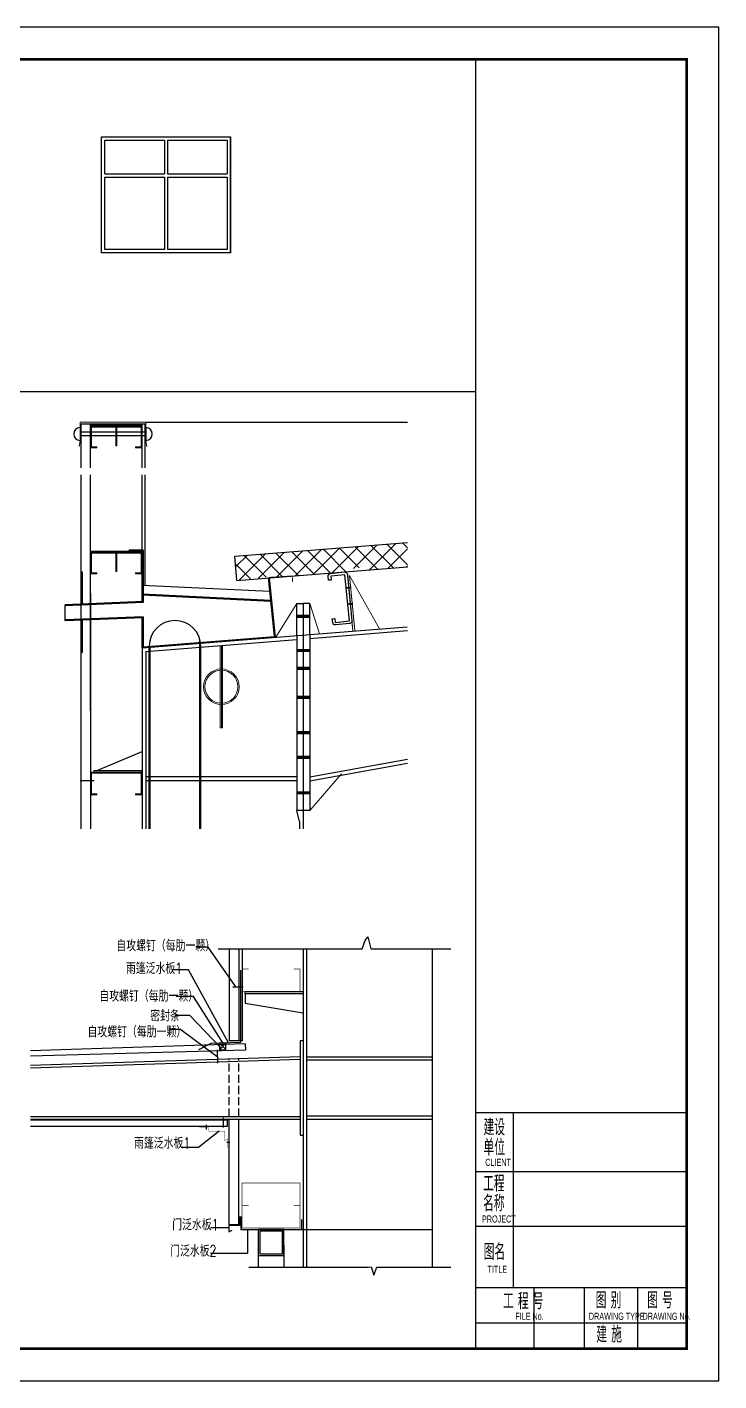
# Model space of a CAD drawing. Extents: x 41036 to 136639, y -66137 to 114692.
# Drawn here: x 78975 to 100436, y -66137 to -24137 of the extents above; entities that cross this region are included whole.
import ezdxf
from ezdxf.enums import TextEntityAlignment as Align

# ---------------------------------------------------------------- set-up
doc = ezdxf.new("R2010")
doc.units = 0
doc.header["$LTSCALE"] = 1000
doc.header["$MEASUREMENT"] = 0
doc.linetypes.add('ACAD_ISO04W100', pattern=[30.5, 24, -3, 0.5, -3])
doc.linetypes.add('DASH', pattern=[0.35, 0.25, -0.1])
for name, color, linetype in [('0-kx', 4, 'Continuous'), ('0-tc', 8, 'Continuous'), ('0-win', 4, 'Continuous'), ('00-cc', 4, 'Continuous'), ('8', 3, 'Continuous'), ('9', 7, 'Continuous'), ('AXIS', 3, 'Continuous'), ('DIM_SYMB', 3, 'Continuous'), ('gcbh', 6, 'Continuous'), ('PUB_HATCH', 8, 'Continuous'), ('PUB_TAB', 7, 'Continuous'), ('PUB_TEXT', 7, 'Continuous'), ('SBEAM', 2, 'Continuous'), ('wd', 144, 'Continuous'), ('WINDOW', 4, 'Continuous'), ('图框(修改)', 2, 'Continuous'), ('图框(锁住)', 7, 'Continuous'), ('钢板', 4, 'Continuous')]:
    doc.layers.add(name, color=color, linetype=linetype)
doc.layers.add('出图隐藏', color=7, linetype='Continuous', plot=False)
for name, color, linetype, lineweight in [('檩条', 200, 'Continuous', 5), ('轴线', 1, 'ACAD_ISO04W100', 9), ('钢柱', 4, 'Continuous', 25)]:
    doc.layers.add(name, color=color, linetype=linetype, lineweight=lineweight)
doc.styles.add('HZTXT', font='ROMANS.shx', dxfattribs={"width": 0.6, "bigfont": 'HZTXT.shx'})
doc.styles.add('天和', font='天和字符.shx', dxfattribs={"width": 0.7, "bigfont": '天和汉字.shx'})
doc.styles.add('天和黑体', font='天和字符.shx', dxfattribs={"width": 0.7, "bigfont": '天和黑体.shx'})

# ---------------------------------------------------------------- blocks, each defined once
blk = doc.blocks.new('FDTERTER')
at = {"layer": '出图隐藏', "linetype": 'Continuous'}
blk.add_line((53642, 2888), (53642, 988), dxfattribs=at)
at = {"layer": '图框(锁住)', "color": 3, "linetype": 'Continuous'}
for p, q in [((59385, 41988), (-15, 41988)), ((59385, -12), (59385, 41988)), ((53001, 8311), (53001, 2888)), ((51836, 6488), (58385, 6488)), ((51836, 4788), (58385, 4788)), ((55203, 2888), (55203, 988)), ((56864, 2888), (56864, 988)), ((51836, 1788), (58385, 1788)), ((51836, 988), (58385, 988)), ((-15, -12), (59385, -12))]:
    blk.add_line(p, q, dxfattribs=at)
at = {"layer": '图框(锁住)', "linetype": 'Continuous'}
for p, q in [((51836, 40988), (51836, 988)), ((51836, 8311), (58385, 8311)), ((51836, 2888), (58385, 2888))]:
    blk.add_line(p, q, dxfattribs=at)
at = {"layer": '图框(锁住)', "linetype": 'Continuous', "const_width": 80}
blk.add_lwpolyline([(58385, 39888), (58385, 40988), (2485, 40988), (2485, 988), (58385, 988)], close=True, dxfattribs=at)
at = {"layer": '图框(锁住)', "linetype": 'Continuous', "const_width": 35}
blk.add_lwpolyline([(51836, 988), (51836, 40988)], dxfattribs=at)
at = {"layer": '图框(修改)', "linetype": 'Continuous', "style": '天和', "width": 0.7}
blk.add_text('建 施', height=500, dxfattribs=at).set_placement((55582, 1179))
at = {"layer": '图框(锁住)', "color": 3, "linetype": 'Continuous', "width": 0.7}
for s, height, style, p in [('建设', 500, '天和', (52084, 7607)), ('单位', 500, '天和', (52084, 6980)), ('CLIENT', 220, '天和黑体', (52136, 6660)), ('工程', 500, '天和', (52070, 5859)), ('名称', 500, '天和', (52070, 5245)), ('PROJECT', 220, '天和黑体', (52036, 4901)), ('图名', 500, '天和', (52090, 3741)), ('TITLE', 220, '天和黑体', (52204, 3341)), ('工 程 号', 500, '天和', (52686, 2211)), ('图 别', 500, '天和', (55563, 2238)), ('图 号', 500, '天和', (57159, 2238)), ('FILE No.', 220, '天和黑体', (53068, 1883)), ('DRAWING TYPE', 220, '天和黑体', (55351, 1883)), ('DRAWING No.', 220, '天和黑体', (57016, 1883))]:
    blk.add_text(s, height=height, dxfattribs=dict(at, style=style)).set_placement(p)
blk = doc.blocks.new('FTR')
at = {"layer": '0-win'}
for p, q in [((53186, -38629), (55186, -38629)), ((53186, -40429), (53186, -38629)), ((55186, -40429), (55186, -38629)), ((54161, -38679), (54161, -39204)), ((54211, -38679), (54211, -39204)), ((53236, -39204), (54161, -39204)), ((53236, -39254), (54161, -39254)), ((54161, -39254), (54161, -40379)), ((54211, -39204), (55136, -39204)), ((54211, -39254), (55136, -39254)), ((54211, -39254), (54211, -40379)), ((55186, -40429), (53186, -40429))]:
    blk.add_line(p, q, dxfattribs=at)
blk.add_lwpolyline([(53186, -38629), (55186, -38629), (55186, -40429), (53186, -40429)], close=True, dxfattribs=at)
for points in [[(53236, -39204), (53236, -38679), (54161, -38679)], [(54211, -38679), (55136, -38679), (55136, -39204)], [(54161, -40379), (53236, -40379), (53236, -39254)], [(55136, -39254), (55136, -40379), (54211, -40379)]]:
    blk.add_lwpolyline(points, dxfattribs=at)
blk = doc.blocks.new('FDTGREGRE')
at = {"layer": 'PUB_HATCH'}
h = blk.add_hatch(dxfattribs=at)
h.set_pattern_fill('ANSI37', color=256, scale=3000, style=0)
h.set_pattern_definition([(45, (519032.6, 1086910.6), (-265.16504, 265.16504), []), (135, (519032.6, 1086910.6), (-265.16504, -265.16504), [])])
edge = h.paths.add_edge_path()
edge.add_line((294028, -16872), (294028, -16120))
edge.add_line((294028, -16120), (288689, -16547))
edge.add_line((288689, -16547), (288749, -17294))
edge.add_line((288749, -17294), (289051, -17270))
edge.add_line((289051, -17270), (289049, -17256))
edge.add_line((289049, -17256), (289746, -17187))
edge.add_line((289746, -17187), (289749, -17214))
edge.add_line((289749, -17214), (292153, -17022))
edge.add_arc((292233, -17019), 80, 95.7106, 182.5793, ccw=False)
edge.add_line((292225, -16939), (292663, -16895))
edge.add_arc((292671, -16975), 80, 5.7106, 95.7106, ccw=False)
edge.add_line((292751, -16967), (292751, -16974))
edge.add_line((292751, -16974), (294028, -16872))
at = {"layer": '0-tc'}
for p, q in [((285794, -17444), (289760, -17633)), ((285794, -17744), (289791, -17935)), ((285796, -17714), (289792, -17905)), ((290594, -18011), (290794, -18011)), ((290594, -19005), (290594, -18011)), ((290994, -18011), (290794, -18011)), ((290794, -18011), (290794, -18989)), ((290794, -18011), (290794, -18989)), ((290994, -18973), (290994, -18011)), ((287584, -25004), (287584, -19182)), ((285794, -19391), (285794, -21327)), ((286014, -25004), (286014, -19339)), ((286044, -25004), (286044, -19336)), ((287614, -25004), (287614, -19339))]:
    blk.add_line(p, q, dxfattribs=at)
at = {"layer": '0-tc', "const_width": 30}
blk.add_lwpolyline([(285394, -16376), (285809, -16376), (285809, -17981)], dxfattribs=at)
at = {"layer": '0-tc', "color": 2, "const_width": 30}
for points in [[(285809, -18421), (285809, -19374), (289915, -19044), (289734, -17216)], [(289915, -19044), (289732, -17203), (290451, -17158), (290466, -17343)]]:
    blk.add_lwpolyline(points, dxfattribs=at)
at = {"layer": '0-tc'}
blk.add_arc((286814, -19339), 800, 0, 180, dxfattribs=at)
at = {"layer": 'gcbh'}
for p, q in [((283907, -17030), (283937, -17030)), ((283907, -18030), (283907, -17030)), ((283937, -17030), (283937, -18029)), ((285824, -17951), (283407, -18051)), ((283407, -18551), (283407, -18051)), ((285826, -17981), (283408, -18081)), ((285823, -18421), (283406, -18521)), ((285824, -18451), (283407, -18551)), ((283907, -18530), (283907, -19530)), ((283937, -18530), (283937, -19530)), ((283907, -19530), (283937, -19530))]:
    blk.add_line(p, q, dxfattribs=at)
at = {"layer": 'PUB_HATCH'}
blk.add_line((285913, -12389, -26890), (294028, -12389, -26890), dxfattribs=at)
at = {"layer": 'PUB_TAB'}
blk.add_line((288734, -17296), (288674, -16548), dxfattribs=at)
at = {"layer": 'SBEAM'}
for p in [(285394, -16391), (285824, -16361)]:
    blk.add_line(p, (285394, -16361), dxfattribs=at)
for points in [[(285824, -16361), (285824, -17981)], [(285394, -16391), (285794, -16391), (285794, -17982)], [(285794, -18422), (285794, -19391), (289931, -19058), (289749, -17214)], [(285824, -18421), (285824, -19358), (289899, -19031), (289719, -17220)]]:
    blk.add_lwpolyline(points, dxfattribs=at)
blk.add_lwpolyline([(291577, -17291), (291565, -17172, -0.414214), (291637, -17084), (292073, -17032, -0.343915), (292162, -17112), (292305, -18545, -0.414214), (292234, -18632), (291796, -18676, -0.414214), (291708, -18605), (291696, -18485), (291776, -18477), (291788, -18597), (292226, -18553), (292082, -17120), (291645, -17164), (291657, -17283)], format="xyb", close=True, dxfattribs=at)
at = {"layer": 'wd', "color": 0}
for p, q in [((288674, -16548), (294028, -16120)), ((288734, -17296), (294028, -16872))]:
    blk.add_line(p, q, dxfattribs=at)
at = {"layer": 'WINDOW', "color": 2}
for p, q in [((283872, -12553, -26890), (283872, -12950, -26890)), ((285913, -12553, -26890), (285913, -12950, -26890)), ((285913, -12696, -26890), (283872, -12696, -26890)), ((285913, -12807, -26890), (283872, -12807, -26890))]:
    blk.add_line(p, q, dxfattribs=at)
for centre, start, end in [((283872, -12752, -26890), 90, 270), ((285913, -12752, -26890), 270, 90)]:
    blk.add_arc(centre, 199, start, end, dxfattribs=at)
at = {"layer": '檩条', "elevation": -26890}
blk.add_lwpolyline([(285594, -13185), (285794, -13185), (285794, -12485), (284194, -12485), (284194, -13185), (284394, -13185), (284394, -13155), (284224, -13155), (284224, -12515), (285764, -12515), (285764, -13155), (285594, -13155)], close=True, dxfattribs=at)
at = {"layer": '檩条'}
for points in [[(285594, -17091), (285794, -17091), (285794, -16391), (284194, -16391), (284194, -17091), (284394, -17091), (284394, -17061), (284224, -17061), (284224, -16421), (285764, -16421), (285764, -17061), (285594, -17061)], [(285594, -23944), (285794, -23944), (285794, -23244), (284194, -23244), (284194, -23944), (284394, -23944), (284394, -23914), (284224, -23914), (284224, -23274), (285764, -23274), (285764, -23914), (285594, -23914)]]:
    blk.add_lwpolyline(points, close=True, dxfattribs=at)
at = {"layer": '檩条', "const_width": 45}
blk.add_lwpolyline([(283873, -23506), (284314, -23506)], dxfattribs=at)
at = {"layer": '轴线', "color": 7, "linetype": 'ByBlock'}
for p, q in [((283872, -12389, -26890), (283872, -12962, -26890)), ((283872, -12389, -26890), (285913, -12389, -26890)), ((285913, -12389, -26890), (285913, -12962, -26890)), ((283872, -12962, -26890), (283843, -13138, -26890)), ((285913, -12962, -26890), (285942, -13138, -26890)), ((288214, -19316), (288214, -21866)), ((288294, -19309), (288294, -21866)), ((288214, -21866), (288254, -21866)), ((288294, -21866), (288254, -21866))]:
    blk.add_line(p, q, dxfattribs=at)
at = {"layer": '轴线', "color": 7}
for p, q in [((292325, -18738), (292165, -17146)), ((292337, -18865), (292166, -17147)), ((292384, -18732), (292225, -17140)), ((293158, -18800), (292225, -17140)), ((292397, -18858), (292225, -17141)), ((289946, -19057), (290594, -18011)), ((291297, -18949), (290994, -18011)), ((291977, -23299), (290994, -24436))]:
    blk.add_line(p, q, dxfattribs=at)
at = {"layer": '轴线', "color": 1, "linetype": 'ByBlock'}
blk.add_line((288254, -19312), (288254, -21866), dxfattribs=at)
at = {"layer": '轴线', "color": 4, "linetype": 'ByBlock', "elevation": -26890}
for points in [[(284244, -12545), (284994, -12545), (284994, -12515), (284244, -12515)], [(284979, -13115), (285009, -13115), (285009, -12545), (284979, -12545)], [(284994, -12545), (285744, -12545), (285744, -12515), (284994, -12515)]]:
    blk.add_lwpolyline(points, close=True, dxfattribs=at)
at = {"layer": '轴线', "color": 4, "linetype": 'ByBlock'}
for points in [[(284244, -16451), (284994, -16451), (284994, -16421), (284244, -16421)], [(284979, -17021), (285009, -17021), (285009, -16451), (284979, -16451)], [(284994, -16451), (285744, -16451), (285744, -16421), (284994, -16421)]]:
    blk.add_lwpolyline(points, close=True, dxfattribs=at)
at = {"layer": '轴线', "color": 4, "const_width": 50}
for points in [[(292288, -17515), (292099, -17534)], [(292338, -18013), (292149, -18032)]]:
    blk.add_lwpolyline(points, dxfattribs=at)
at = {"layer": '轴线', "color": 1, "linetype": 'ByBlock', "const_width": 100}
for points in [[(290594, -18409), (290994, -18409)], [(290594, -19471), (290994, -19471)], [(290594, -20021), (290994, -20021)], [(290594, -20921), (290994, -20921)], [(290594, -22018), (290994, -22018)], [(290594, -22786), (290994, -22786)], [(290594, -23886), (290994, -23886)]]:
    blk.add_lwpolyline(points, dxfattribs=at)
at = {"layer": '轴线', "color": 7, "linetype": 'ByBlock'}
for radius in [552, 512]:
    blk.add_circle((288254, -20594), radius, dxfattribs=at)
at = {"layer": '钢板'}
blk.add_lwpolyline([(284369, -23206), (285794, -22606), (285794, -23206), (284369, -23206)], dxfattribs=at)
blk.add_lwpolyline([(284294, -23244), (285794, -23244), (285794, -23206), (284294, -23206)], close=True, dxfattribs=at)
at = {"layer": '钢柱'}
for p, q in [((283907, -12435, -26890), (285894, -12435, -26890)), ((284194, -13804, -20452), (284194, -12435, -26890)), ((285794, -12485, -26890), (284194, -12485, -26890)), ((285794, -13804, -17162), (285794, -12435, -26890)), ((285894, -13804, -16300), (285894, -12435, -26890)), ((284194, -21327), (284194, -14018, -19868)), ((285794, -17982), (285794, -14018, -16280)), ((285894, -17449), (285894, -14018, -15339)), ((285794, -19391), (285794, -18422)), ((285794, -19389), (294017, -18731)), ((290994, -19093), (294028, -18850)), ((285914, -19500), (290594, -19125)), ((290594, -19005), (290594, -24436)), ((290794, -18989), (290794, -25004)), ((290994, -18973), (290994, -24436)), ((285794, -19391), (285794, -25004)), ((285914, -19500), (285914, -25004)), ((290994, -23392), (294028, -22841)), ((290994, -23515), (294028, -22964)), ((290594, -23392), (285914, -23392)), ((290594, -23512), (285914, -23512)), ((290994, -24436), (290594, -24436)), ((290674, -24779), (290594, -24436)), ((290674, -24779), (290674, -25004))]:
    blk.add_line(p, q, dxfattribs=at)
for points in [[(283907, -13804), (283907, -12435)], [(283907, -25004), (283907, -14018)], [(284194, -17702), (284194, -25004)]]:
    blk.add_lwpolyline(points, dxfattribs=at)

msp = doc.modelspace()

# ---------------------------------------------------------------- linework, layer by layer
at = {"color": 7, "linetype": 'Continuous', "ltscale": 50}
for p, q in [((84592.5, -52682.2), (84205.2, -52682.2)), ((85455.7, -53912.7), (84592.5, -52682.2)), ((83985.2, -53385.7), (83482.7, -53385.7)), ((85224.7, -55653.3), (83986.7, -53383.7)), ((84135.6, -54215.7), (83604.9, -54215.7)), ((85049.4, -55643.1), (84135.6, -54215.7)), ((84019.1, -54796.3), (83558.4, -54796.3)), ((84991.7, -55812.6), (84019.1, -54796.3)), ((83749.5, -55230.2), (83372.7, -55230.2)), ((83749.5, -55230.2), (84873.3, -56074.1)), ((84933.8, -58384.3), (84294.7, -58898.9)), ((84294.7, -58898.9), (83758, -58898.9)), ((85564.7, -61311.6), (85230.5, -61311.6)), ((85230.5, -61311.6), (85230.5, -61507.5)), ((85216, -61389.6), (84665.7, -61389.7)), ((85230.5, -61507.5), (85333.2, -61455.7)), ((85817.7, -61443.9), (85817.5, -62168.7)), ((84665.7, -62168.7), (85817.5, -62168.7))]:
    msp.add_line(p, q, dxfattribs=at)
at = {"color": 3, "linetype": 'Continuous', "ltscale": 50}
msp.add_line((85168, -58728.5), (85261.9, -58728.5), dxfattribs=at)
at = {"layer": '0-kx'}
msp.add_line((87351.9, -61443.9), (91544, -61443.9), dxfattribs=at)
at = {"layer": '0-tc'}
msp.add_line((43536.5, -35441.5), (92887.4, -35441.5), dxfattribs=at)
at = {"layer": '00-cc'}
for p, q in [((86944, -61923.9), (86944, -62602.7)), ((86144, -62243.9), (86144, -62602.7))]:
    msp.add_line(p, q, dxfattribs=at)
at = {"layer": '8'}
for p, q in [((85361.6, -53915.9), (85680.8, -53915.9)), ((85049.7, -55720), (85048.1, -55629.6)), ((84867.1, -55865.8), (84879.6, -56282.5)), ((84527.1, -58193.4), (84527.1, -58332.6)), ((85057.1, -57975.4), (85057.1, -58278.3))]:
    msp.add_line(p, q, dxfattribs=at)
at = {"layer": '9'}
for p, q in [((85564.7, -61033.8), (85564.7, -61311.6)), ((85602.2, -61033.8), (85602.2, -61443.9)), ((87485.8, -61133.8), (87485.8, -61443.9)), ((85602.2, -61443.9), (87485.8, -61443.9))]:
    msp.add_line(p, q, dxfattribs=at)
at = {"layer": 'AXIS'}
msp.add_line((87544, -60734.9), (87544, -61855.8), dxfattribs=at)
at = {"layer": 'DIM_SYMB', "linetype": 'ByBlock'}
for points in [[(84897.8, -52727.2), (89368.7, -52727.2), (89460.5, -52475.2), (89549.3, -52364.8), (89638.7, -52727.2), (92120.3, -52727.2)], [(85856.4, -62602.7), (89553.1, -62602.7), (89644.8, -62596.8), (89733.7, -62854.7), (89823.1, -62602.7), (92120.3, -62602.7)]]:
    msp.add_lwpolyline(points, dxfattribs=at)
at = {"layer": '钢柱'}
for p, q in [((85244, -52727.2), (85244, -55589.8)), ((85544, -52727.2), (85544, -55589.8)), ((85644, -52727.2), (85644, -55589.8)), ((87544, -52727.2), (87544, -62602.7)), ((87644, -52727.2), (87644, -62602.7)), ((91544, -52727.2), (91544, -62602.7)), ((85744, -54057.3), (87544, -54057.3)), ((85744, -54116.3), (85744, -54057.3)), ((85744, -54116.3), (85744, -54416.3)), ((85744, -54116.3), (87544, -54116.3)), ((85744, -54416.3), (87544, -54716.3)), ((85743.9, -55680.8), (79084.1, -55900.9)), ((84938.7, -55662.5), (85144.6, -55856.4)), ((84944.7, -55862.4), (85138.7, -55656.5)), ((85644, -55589.8), (85244, -55589.8)), ((85743.9, -55680.8), (85749.9, -55880.8)), ((87444, -55580), (87544, -55580)), ((87444, -55580), (87444, -58517)), ((85749.9, -55880.8), (79084.1, -56065.6)), ((87444, -56080), (79084.1, -56354.2)), ((87444, -56160.1), (79084.1, -56434.2)), ((87644, -56080), (91544, -56080)), ((87644, -56180), (91544, -56180)), ((79084.1, -57937), (87444, -57937)), ((87644, -57917), (91544, -57917)), ((79084.1, -58017), (87444, -58017)), ((79084.1, -58037), (85194, -58037)), ((79084.1, -58237), (85194, -58237)), ((85194, -58237), (85194, -58037)), ((85244, -61291.6), (85244, -58017)), ((85544, -61291.6), (85544, -58017)), ((87644, -58017), (91544, -58017)), ((87444, -58517), (87544, -58517)), ((85544, -61291.6), (85244, -61291.6)), ((85602.2, -61033.8), (85602.2, -61443.9))]:
    msp.add_line(p, q, dxfattribs=at)
at = {"layer": '钢柱', "linetype": 'DASH'}
for p, q in [((85244, -57937), (85244, -56146)), ((85544, -57937), (85544, -56137))]:
    msp.add_line(p, q, dxfattribs=at)
at = {"layer": '钢柱'}
msp.add_lwpolyline([(85591.1, -53396.2), (85591.1, -55641.3), (84678.5, -55671.3), (84294.4, -55866.1)], dxfattribs=at)
for points, const_width in [([(85844, -53356.3), (85644, -53356.3), (85644, -54056.3), (87444, -54056.3), (87444, -53356.3), (87244, -53356.3)], 20), ([(84314.4, -58287), (84614.4, -58287), (84614.4, -58387), (85114.4, -58387), (85114.4, -58687), (85194, -58624.8), (85194, -58924.8)], 10), ([(85844, -60692), (85644, -60692), (85644, -59992), (87444, -59992), (87444, -60692), (87244, -60692)], 20), ([(85844, -60692), (85644, -60692), (85644, -61392), (87444, -61392), (87444, -60692), (87244, -60692)], 20)]:
    msp.add_lwpolyline(points, dxfattribs=dict(at, const_width=const_width))
for points in [[(85138.7, -55656.5), (84938.7, -55662.5), (84944.7, -55862.4), (85144.6, -55856.4)], [(86144, -62243.9), (86944, -62243.9), (86944, -61443.9), (86144, -61443.9)], [(86194, -62193.9), (86894, -62193.9), (86894, -61493.9), (86194, -61493.9)]]:
    msp.add_lwpolyline(points, close=True, dxfattribs=at)

# ---------------------------------------------------------------- block references
at = {"linetype": 'Continuous'}
msp.add_blockref('FDTERTER', (41051.8, -66124.1), dxfattribs=at)
msp.add_blockref('FDTGREGRE', (-203251.6, -24007.5))
at = {"layer": '0-tc', "xscale": 2, "yscale": 2, "zscale": 2}
msp.add_blockref('FTR', (-25088.7, 49717.4), dxfattribs=at)

# ---------------------------------------------------------------- texts
at = {"layer": 'PUB_TEXT', "style": 'HZTXT', "width": 0.7}
for s, p in [('自攻螺钉（每肋一颗）', (81745.2, -52808.8)), ('自攻螺钉（每肋一颗）', (81217.5, -54370.4)), ('密封条', (82794.7, -54983.8)), ('自攻螺钉（每肋一颗）', (80848.8, -55481.6))]:
    msp.add_text(s, height=350, dxfattribs=at).set_placement(p)
for s, p in [('雨篷泛水板1', (82041.8, -53337.3)), ('雨篷泛水板1', (82294.8, -58758.5)), ('门泛水板1', (83477, -61290.5)), ('门泛水板2', (83412.1, -62103.9))]:
    msp.add_text(s, height=350, dxfattribs=at).set_placement(p, align=Align.MIDDLE_LEFT)

doc.saveas('drawing.dxf')
